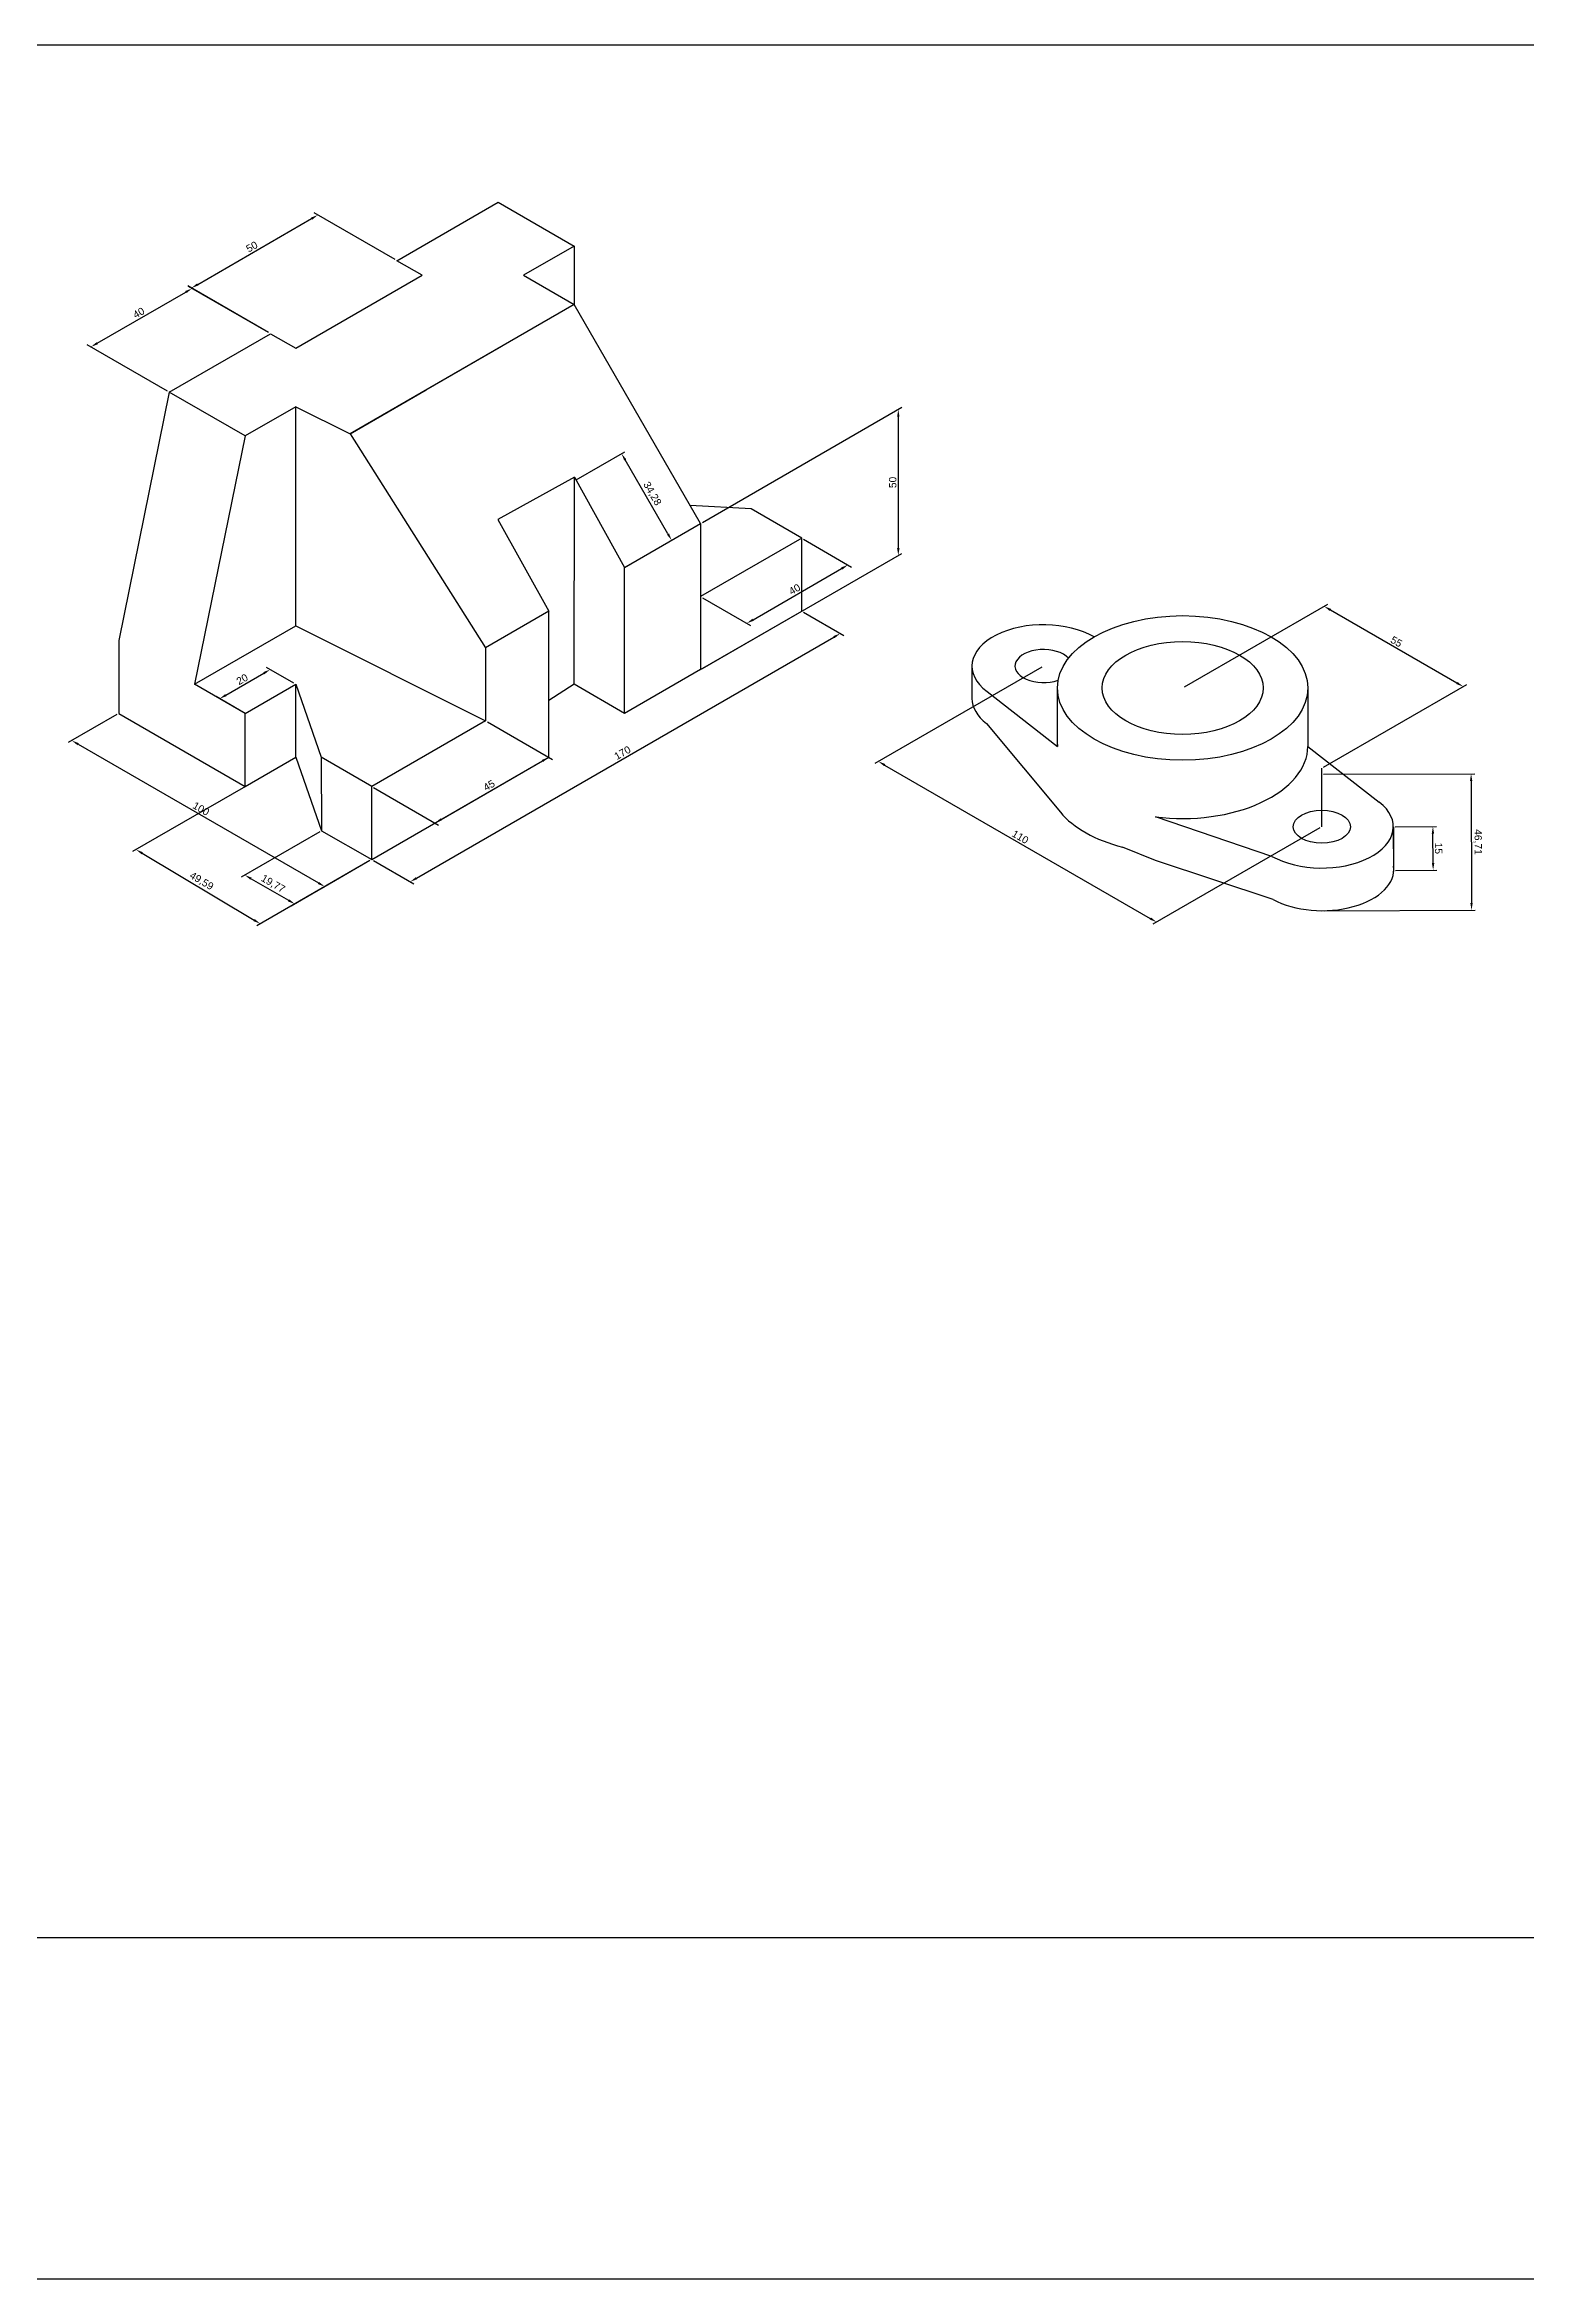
# Model space of a CAD drawing. Header units: millimetres. Extents: x 3767 to 9480, y 1414 to 2179.
# Drawn here: x 8273 to 8780, y 1414 to 2179 of the extents above; entities that cross this region are included whole.
import ezdxf

# ---------------------------------------------------------------- set-up
doc = ezdxf.new("R2010")
doc.units = ezdxf.units.MM
doc.layers.add('COTAS', color=80, linetype='Continuous')
doc.styles.get("Standard").update_dxf_attribs({"font": 'arial.ttf'})
doc.dimstyles.new('ISO-25', dxfattribs={"dimtxt": 2.5, "dimasz": 2.5, "dimexe": 1.25, "dimexo": 0.625, "dimtad": 1, "dimtxsty": 'Standard', "dimcen": 2.5, "dimadec": 0, "dimazin": 0, "dimtfac": 1, "dimtmove": 0, "dimatfit": 3, "dimfxl": 1, "dimarcsym": 0})

# ---------------------------------------------------------------- blocks, each defined once
blk = doc.blocks.new('*D165')
at = {"layer": 'COTAS', "color": 0, "lineweight": -2, "transparency": 16777216}
for p, q in [((8325.03, 2097.1), (8364, 2119.6)), ((8392.61, 2105.58), (8364.91, 2121.57)), ((8349.3, 2080.58), (8321.61, 2096.57))]:
    blk.add_line(p, q, dxfattribs=at)
for points in [[(8363.79, 2119.96), (8364.21, 2119.24), (8366.16, 2120.85)], [(8324.82, 2097.46), (8325.24, 2096.74), (8322.86, 2095.85)]]:
    blk.add_solid(points, dxfattribs=at)
at = {"layer": 'Defpoints', "color": 0, "lineweight": -2, "transparency": 16777216}
for p in [(8366.16, 2120.85), (8393.23, 2105.22), (8349.93, 2080.22)]:
    blk.add_point(p, dxfattribs=at)
at = {"layer": 'COTAS', "color": 0, "lineweight": -2, "transparency": 16777216, "insert": (8343.56, 2109.99), "char_height": 2.5, "attachment_point": 5, "rotation": 30}
blk.add_mtext('50', dxfattribs=at)
blk = doc.blocks.new('*D166')
at = {"layer": 'COTAS', "color": 0, "lineweight": -2, "transparency": 16777216}
for p, q in [((8349.3, 2080.58), (8321.85, 2096.43)), ((8290.62, 2076.96), (8320.93, 2094.46)), ((8314.66, 2060.58), (8287.21, 2076.43))]:
    blk.add_line(p, q, dxfattribs=at)
for points in [[(8320.73, 2094.82), (8321.14, 2094.1), (8323.1, 2095.71)], [(8290.42, 2077.32), (8290.83, 2076.6), (8288.46, 2075.71)]]:
    blk.add_solid(points, dxfattribs=at)
at = {"layer": 'Defpoints', "color": 0, "lineweight": -2, "transparency": 16777216}
for p in [(8323.1, 2095.71), (8349.93, 2080.22), (8315.29, 2060.22)]:
    blk.add_point(p, dxfattribs=at)
at = {"layer": 'COTAS', "color": 0, "lineweight": -2, "transparency": 16777216, "insert": (8304.83, 2087.36), "char_height": 2.5, "attachment_point": 5, "rotation": 30}
blk.add_mtext('40', dxfattribs=at)
blk = doc.blocks.new('*D167')
at = {"layer": 'COTAS', "color": 0, "lineweight": -2, "transparency": 16777216}
for p, q in [((8357.96, 1960.58), (8348.6, 1965.99)), ((8334.69, 1956.52), (8347.68, 1964.02)), ((8340.64, 1950.58), (8331.28, 1955.99))]:
    blk.add_line(p, q, dxfattribs=at)
for points in [[(8347.47, 1964.38), (8347.89, 1963.66), (8349.85, 1965.27)], [(8334.48, 1956.88), (8334.9, 1956.16), (8332.53, 1955.27)]]:
    blk.add_solid(points, dxfattribs=at)
at = {"layer": 'Defpoints', "color": 0, "lineweight": -2, "transparency": 16777216}
for p in [(8349.85, 1965.27), (8358.59, 1960.22), (8341.27, 1950.22)]:
    blk.add_point(p, dxfattribs=at)
at = {"layer": 'COTAS', "color": 0, "lineweight": -2, "transparency": 16777216, "insert": (8340.24, 1961.91), "char_height": 2.5, "attachment_point": 5, "rotation": 30}
blk.add_mtext('20', dxfattribs=at)
blk = doc.blocks.new('*D168')
at = {"layer": 'COTAS', "color": 0, "lineweight": -2, "transparency": 16777216}
for p, q in [((8297.34, 1949.86), (8280.67, 1940.23)), ((8284.08, 1939.7), (8366.35, 1892.2)), ((8383.95, 1899.86), (8367.27, 1890.23))]:
    blk.add_line(p, q, dxfattribs=at)
for points in [[(8284.29, 1940.06), (8283.87, 1939.34), (8281.92, 1940.95)], [(8366.56, 1892.56), (8366.15, 1891.84), (8368.52, 1890.95)]]:
    blk.add_solid(points, dxfattribs=at)
at = {"layer": 'Defpoints', "color": 0, "lineweight": -2, "transparency": 16777216}
for p in [(8297.97, 1950.22), (8384.57, 1900.22), (8368.52, 1890.95)]:
    blk.add_point(p, dxfattribs=at)
at = {"layer": 'COTAS', "color": 0, "lineweight": -2, "transparency": 16777216, "insert": (8326.17, 1917.6), "char_height": 2.5, "attachment_point": 5, "rotation": 330}
blk.add_mtext('100', dxfattribs=at)
blk = doc.blocks.new('*D169')
at = {"layer": 'COTAS', "color": 0, "lineweight": -2, "transparency": 16777216}
for p, q in [((8532.42, 1984.86), (8546.24, 1976.88)), ((8399.93, 1893.85), (8542.83, 1976.35)), ((8385.2, 1899.86), (8399.02, 1891.88))]:
    blk.add_line(p, q, dxfattribs=at)
for points in [[(8542.62, 1976.71), (8543.04, 1975.99), (8544.99, 1977.6)], [(8399.72, 1894.21), (8400.14, 1893.49), (8397.77, 1892.6)]]:
    blk.add_solid(points, dxfattribs=at)
at = {"layer": 'Defpoints', "color": 0, "lineweight": -2, "transparency": 16777216}
for p in [(8531.79, 1985.22), (8544.99, 1977.6), (8384.57, 1900.22)]:
    blk.add_point(p, dxfattribs=at)
at = {"layer": 'COTAS', "color": 0, "lineweight": -2, "transparency": 16777216, "insert": (8470.43, 1936.75), "char_height": 2.5, "attachment_point": 5, "rotation": 30}
blk.add_mtext('170', dxfattribs=at)
blk = doc.blocks.new('*D170')
at = {"layer": 'COTAS', "color": 0, "lineweight": -2, "transparency": 16777216}
for p, q in [((8532.42, 2009.86), (8548.88, 2000.35)), ((8515.16, 1982.33), (8545.47, 1999.83)), ((8497.78, 1989.86), (8514.24, 1980.35))]:
    blk.add_line(p, q, dxfattribs=at)
for points in [[(8545.26, 2000.19), (8545.68, 1999.46), (8547.63, 2001.08)], [(8514.95, 1982.69), (8515.37, 1981.96), (8512.99, 1981.08)]]:
    blk.add_solid(points, dxfattribs=at)
at = {"layer": 'Defpoints', "color": 0, "lineweight": -2, "transparency": 16777216}
for p in [(8531.79, 2010.22), (8547.63, 2001.08), (8497.15, 1990.22)]:
    blk.add_point(p, dxfattribs=at)
at = {"layer": 'COTAS', "color": 0, "lineweight": -2, "transparency": 16777216, "insert": (8529.36, 1992.72), "char_height": 2.5, "attachment_point": 5, "rotation": 30}
blk.add_mtext('40', dxfattribs=at)
blk = doc.blocks.new('*D171')
at = {"layer": 'COTAS', "color": 0, "lineweight": -2, "transparency": 16777216}
for p, q in [((8497.78, 2015.58), (8566.11, 2055.03)), ((8564.86, 2051.81), (8564.86, 2006.81)), ((8497.78, 1965.58), (8566.11, 2005.03))]:
    blk.add_line(p, q, dxfattribs=at)
for points in [[(8564.45, 2051.81), (8565.28, 2051.81), (8564.86, 2054.31)], [(8564.45, 2006.81), (8565.28, 2006.81), (8564.86, 2004.31)]]:
    blk.add_solid(points, dxfattribs=at)
at = {"layer": 'Defpoints', "color": 0, "lineweight": -2, "transparency": 16777216}
for p in [(8497.15, 2015.22), (8564.86, 2004.31), (8497.15, 1965.22)]:
    blk.add_point(p, dxfattribs=at)
at = {"layer": 'COTAS', "color": 0, "lineweight": -2, "transparency": 16777216, "insert": (8562.96, 2029.31), "char_height": 2.5, "attachment_point": 5, "rotation": 90}
blk.add_mtext('50', dxfattribs=at)
blk = doc.blocks.new('*D172')
at = {"layer": 'COTAS', "color": 0, "lineweight": -2, "transparency": 16777216}
for p, q in [((8424.17, 1947.36), (8446.44, 1934.5)), ((8408.39, 1913.97), (8443.03, 1933.97)), ((8385.2, 1924.86), (8407.47, 1912))]:
    blk.add_line(p, q, dxfattribs=at)
for points in [[(8442.82, 1934.33), (8443.24, 1933.61), (8445.19, 1935.22)], [(8408.18, 1914.33), (8408.59, 1913.61), (8406.22, 1912.72)]]:
    blk.add_solid(points, dxfattribs=at)
at = {"layer": 'Defpoints', "color": 0, "lineweight": -2, "transparency": 16777216}
for p in [(8423.54, 1947.72), (8445.19, 1935.22), (8384.57, 1925.22)]:
    blk.add_point(p, dxfattribs=at)
at = {"layer": 'COTAS', "color": 0, "lineweight": -2, "transparency": 16777216, "insert": (8424.76, 1925.61), "char_height": 2.5, "attachment_point": 5, "rotation": 30}
blk.add_mtext('45', dxfattribs=at)
blk = doc.blocks.new('*D173')
at = {"layer": 'COTAS', "color": 0, "lineweight": -2, "transparency": 16777216}
for p, q in [((8454.58, 2030.22), (8471.19, 2039.81)), ((8486, 2011.67), (8471.36, 2037.02)), ((8471.71, 2000.53), (8488.33, 2010.13))]:
    blk.add_line(p, q, dxfattribs=at)
for points in [[(8471.72, 2037.23), (8471, 2036.81), (8470.11, 2039.19)], [(8486.36, 2011.87), (8485.64, 2011.46), (8487.25, 2009.5)]]:
    blk.add_solid(points, dxfattribs=at)
at = {"layer": 'Defpoints', "color": 0, "lineweight": -2, "transparency": 16777216}
for p in [(8470.11, 2039.19), (8454.03, 2029.9), (8471.17, 2000.22)]:
    blk.add_point(p, dxfattribs=at)
at = {"layer": 'COTAS', "color": 0, "lineweight": -2, "transparency": 16777216, "insert": (8480.52, 2025.41), "char_height": 2.5, "attachment_point": 5, "rotation": 300}
blk.add_mtext('34,28', dxfattribs=at)
blk = doc.blocks.new('*D174')
at = {"layer": 'COTAS', "color": 0, "lineweight": -2, "transparency": 16777216}
for p, q in [((8366.82, 1909.74), (8339.88, 1894.19)), ((8383.95, 1899.86), (8357, 1884.3)), ((8343.3, 1893.66), (8356.09, 1886.27))]:
    blk.add_line(p, q, dxfattribs=at)
for points in [[(8343.5, 1894.02), (8343.09, 1893.3), (8341.13, 1894.91)], [(8356.3, 1886.64), (8355.88, 1885.91), (8358.25, 1885.02)]]:
    blk.add_solid(points, dxfattribs=at)
at = {"layer": 'Defpoints', "color": 0, "lineweight": -2, "transparency": 16777216}
for p in [(8367.45, 1910.1), (8384.57, 1900.22), (8358.25, 1885.02)]:
    blk.add_point(p, dxfattribs=at)
at = {"layer": 'COTAS', "color": 0, "lineweight": -2, "transparency": 16777216, "insert": (8350.75, 1891.81), "char_height": 2.5, "attachment_point": 5, "rotation": 330}
blk.add_mtext('19,77', dxfattribs=at)
blk = doc.blocks.new('*D175')
at = {"layer": 'COTAS', "color": 0, "lineweight": -2, "transparency": 16777216}
for p, q in [((8341.37, 1925.28), (8302.65, 1902.92)), ((8306.04, 1902.36), (8344.32, 1879.5)), ((8383.95, 1899.86), (8345.23, 1877.51))]:
    blk.add_line(p, q, dxfattribs=at)
for points in [[(8306.25, 1902.72), (8305.82, 1902), (8303.89, 1903.64)], [(8344.54, 1879.86), (8344.11, 1879.15), (8346.47, 1878.22)]]:
    blk.add_solid(points, dxfattribs=at)
at = {"layer": 'Defpoints', "color": 0, "lineweight": -2, "transparency": 16777216}
for p in [(8341.99, 1925.64), (8384.57, 1900.22), (8346.47, 1878.22)]:
    blk.add_point(p, dxfattribs=at)
at = {"layer": 'COTAS', "color": 0, "lineweight": -2, "transparency": 16777216, "insert": (8326.27, 1892.76), "char_height": 2.5, "attachment_point": 5, "rotation": 329.16717}
blk.add_mtext('49,59', dxfattribs=at)
blk = doc.blocks.new('*D180')
at = {"layer": 'COTAS', "color": 0, "lineweight": -2, "transparency": 16777216}
for p, q in [((8613.95, 1966.1), (8556.78, 1933.09)), ((8560.19, 1932.56), (8651.13, 1880.06)), ((8709.21, 1911.1), (8652.04, 1878.09))]:
    blk.add_line(p, q, dxfattribs=at)
for points in [[(8560.4, 1932.92), (8559.99, 1932.2), (8558.03, 1933.81)], [(8651.34, 1880.42), (8650.92, 1879.7), (8653.29, 1878.81)]]:
    blk.add_solid(points, dxfattribs=at)
at = {"layer": 'Defpoints', "color": 0, "lineweight": -2, "transparency": 16777216}
for p in [(8614.58, 1966.46), (8709.84, 1911.46), (8653.29, 1878.81)]:
    blk.add_point(p, dxfattribs=at)
at = {"layer": 'COTAS', "color": 0, "lineweight": -2, "transparency": 16777216, "insert": (8606.61, 1907.96), "char_height": 2.5, "attachment_point": 5, "rotation": 330}
blk.add_mtext('110', dxfattribs=at)
blk = doc.blocks.new('*D181')
at = {"layer": 'COTAS', "color": 0, "lineweight": -2, "transparency": 16777216}
for p, q in [((8662.83, 1959.32), (8711.88, 1987.63)), ((8712.79, 1985.66), (8756.09, 1960.66)), ((8710.46, 1931.82), (8759.51, 1960.13))]:
    blk.add_line(p, q, dxfattribs=at)
for points in [[(8713, 1986.02), (8712.58, 1985.3), (8710.63, 1986.91)], [(8756.3, 1961.02), (8755.88, 1960.3), (8758.26, 1959.41)]]:
    blk.add_solid(points, dxfattribs=at)
at = {"layer": 'Defpoints', "color": 0, "lineweight": -2, "transparency": 16777216}
for p in [(8662.21, 1958.96), (8758.26, 1959.41), (8709.84, 1931.46)]:
    blk.add_point(p, dxfattribs=at)
at = {"layer": 'COTAS', "color": 0, "lineweight": -2, "transparency": 16777216, "insert": (8735.39, 1974.8), "char_height": 2.5, "attachment_point": 5, "rotation": 330}
blk.add_mtext('55', dxfattribs=at)
blk = doc.blocks.new('*D182')
at = {"layer": 'COTAS', "color": 0, "lineweight": -2, "transparency": 16777216}
for p, q in [((8734.96, 1911.46), (8749.12, 1911.54)), ((8747.95, 1899.04), (8747.89, 1909.03)), ((8735.05, 1896.46), (8749.21, 1896.54))]:
    blk.add_line(p, q, dxfattribs=at)
for points in [[(8748.31, 1909.04), (8747.47, 1909.03), (8747.87, 1911.53)], [(8748.36, 1899.04), (8747.53, 1899.03), (8747.96, 1896.54)]]:
    blk.add_solid(points, dxfattribs=at)
at = {"layer": 'Defpoints', "color": 0, "lineweight": -2, "transparency": 16777216}
for p in [(8734.33, 1911.46), (8747.87, 1911.53), (8734.42, 1896.46)]:
    blk.add_point(p, dxfattribs=at)
at = {"layer": 'COTAS', "color": 0, "lineweight": -2, "transparency": 16777216, "insert": (8749.82, 1904.05), "char_height": 2.5, "attachment_point": 5, "rotation": 270.33302}
blk.add_mtext('15', dxfattribs=at)
blk = doc.blocks.new('*D183')
at = {"layer": 'COTAS', "color": 0, "lineweight": -2, "transparency": 16777216}
for p, q in [((8710.46, 1929.41), (8762.2, 1929.59)), ((8760.96, 1927.09), (8761.11, 1885.37)), ((8710.62, 1882.7), (8762.36, 1882.88))]:
    blk.add_line(p, q, dxfattribs=at)
for points in [[(8761.38, 1927.09), (8760.55, 1927.09), (8760.95, 1929.59)], [(8761.52, 1885.38), (8760.69, 1885.37), (8761.11, 1882.87)]]:
    blk.add_solid(points, dxfattribs=at)
at = {"layer": 'Defpoints', "color": 0, "lineweight": -2, "transparency": 16777216}
for p in [(8709.84, 1929.41), (8710, 1882.7), (8761.11, 1882.87)]:
    blk.add_point(p, dxfattribs=at)
at = {"layer": 'COTAS', "color": 0, "lineweight": -2, "transparency": 16777216, "insert": (8763.16, 1906.24), "char_height": 2.5, "attachment_point": 5, "rotation": 270.19716}
blk.add_mtext('46,71', dxfattribs=at)

msp = doc.modelspace()

# ---------------------------------------------------------------- linework, layer by layer
at = {"lineweight": -2}
for p, q in [((8393.231, 2105.219), (8427.872, 2125.219)), ((8427.872, 2125.219), (8453.852, 2110.219)), ((8401.891, 2100.219), (8393.231, 2105.219)), ((8453.852, 2110.219), (8436.532, 2100.219)), ((8453.852, 2110.219), (8453.852, 2090.219)), ((8358.59, 2075.219), (8401.891, 2100.219)), ((8436.532, 2100.219), (8453.852, 2090.219)), ((8453.852, 2090.219), (8377.227, 2045.979)), ((8497.154, 2015.219), (8453.852, 2090.219)), ((8315.288, 2060.219), (8349.929, 2080.219)), ((8349.929, 2080.219), (8358.59, 2075.219)), ((8403.207, 2060.979), (8429.188, 2075.979)), ((8315.288, 2060.219), (8297.968, 1975.219)), ((8341.269, 2045.219), (8315.288, 2060.219)), ((8377.227, 2045.979), (8403.207, 2060.979)), ((8358.59, 2055.219), (8341.269, 2045.219)), ((8358.59, 1980.219), (8358.59, 2055.219)), ((8358.59, 2055.219), (8377.227, 2045.979)), ((8341.269, 2045.219), (8323.949, 1960.219)), ((8377.227, 2045.979), (8423.541, 1972.719)), ((8454.038, 2031.139), (8427.802, 2016.6)), ((8453.852, 1960.219), (8454.038, 2031.139)), ((8454.038, 2031.139), (8471.173, 2000.219)), ((8514.474, 2020.219), (8493.583, 2021.405)), ((8531.795, 2010.219), (8514.474, 2020.219)), ((8427.802, 2016.6), (8445.192, 1985.219)), ((8471.173, 2000.219), (8497.154, 2015.219)), ((8497.154, 2015.219), (8497.154, 1965.219)), ((8531.795, 2010.219), (8497.154, 1990.219)), ((8531.795, 1985.219), (8531.795, 2010.219)), ((8471.173, 1950.219), (8471.173, 2000.219)), ((8445.192, 1985.219), (8423.541, 1972.719)), ((8445.192, 1935.219), (8445.192, 1985.219)), ((8497.154, 1965.219), (8531.795, 1985.219)), ((8297.968, 1975.219), (8297.968, 1950.219)), ((8323.949, 1960.219), (8358.59, 1980.219)), ((8358.59, 1980.219), (8423.541, 1947.719)), ((8423.541, 1972.719), (8423.541, 1947.719)), ((8590.081, 1966.456), (8590.081, 1955.371)), ((8341.269, 1950.219), (8323.949, 1960.219)), ((8341.269, 1950.219), (8358.59, 1960.219)), ((8358.59, 1960.219), (8367.25, 1935.219)), ((8358.59, 1935.219), (8358.59, 1960.219)), ((8453.852, 1960.219), (8445.192, 1954.716)), ((8471.173, 1950.219), (8453.852, 1960.219)), ((8497.154, 1965.219), (8471.173, 1950.219)), ((8619.328, 1939.009), (8619.341, 1958.956)), ((8705.073, 1958.956), (8705.073, 1938.956)), ((8595.226, 1957.784), (8619.341, 1938.956)), ((8297.968, 1950.219), (8341.269, 1925.219)), ((8341.269, 1925.219), (8341.269, 1950.219)), ((8423.541, 1947.719), (8384.57, 1925.219)), ((8595.086, 1946.804), (8620.353, 1916.389)), ((8619.341, 1939.602), (8619.341, 1938.956)), ((8705.073, 1938.956), (8705.06, 1938.95)), ((8705.073, 1938.956), (8729.531, 1919.866)), ((8341.269, 1925.219), (8358.59, 1935.219)), ((8358.59, 1935.219), (8367.449, 1910.104)), ((8384.57, 1925.219), (8367.25, 1935.219)), ((8367.25, 1935.219), (8367.449, 1910.104)), ((8384.57, 1900.219), (8445.192, 1935.219)), ((8709.838, 1911.456), (8709.838, 1931.456)), ((8384.57, 1900.219), (8384.57, 1925.219)), ((8692.767, 1901.314), (8652.963, 1914.841)), ((8367.449, 1910.104), (8384.57, 1900.219)), ((8734.333, 1911.456), (8734.42, 1896.456)), ((8734.467, 1896.182), (8734.333, 1911.456)), ((8652.963, 1899.841), (8641.604, 1904.474)), ((8693.173, 1886.552), (8652.963, 1899.841)), ((8734.42, 1896.456), (8734.325, 1896.478))]:
    msp.add_line(p, q, dxfattribs=at)
for centre, major_axis, start_param, end_param in [((8614.575, 1966.456), (-24.495, 0), 3.9269908, 6.943276), ((8614.575, 1966.456), (-9.798, 0), 3.6431967, 8.3906698), ((8614.575, 1955.371), (-24.495, 0), 6.2831853, 6.9339177), ((8662.195, 1939.009), (-42.866, 0), 6.2592386, 6.2849485), ((8662.195, 1939.009), (-42.866, 0), 7.6369274, 9.4223904), ((8659.003, 1927.092), (-42.866, 0), 0.4472128, 1.1528267), ((8709.838, 1911.456), (-24.495, 0), 0.7996963, 3.7784749), ((8709.999, 1896.84), (-24.495, 0), 0.813569, 3.223704)]:
    msp.add_ellipse(centre, major_axis=major_axis, ratio=0.5773503, start_param=start_param, end_param=end_param, dxfattribs=at)
for centre, major_axis in [((8662.207, 1958.956), (-42.866, 0)), ((8662.207, 1958.956), (-27.557, 0)), ((8709.838, 1911.456), (-9.798, 0))]:
    msp.add_ellipse(centre, major_axis=major_axis, ratio=0.5773503, dxfattribs=at)
at = {"layer": 'COTAS', "lineweight": -2}
msp.add_line((3766.533, 1531.181), (9479.938, 1531.181), dxfattribs=at)
msp.add_lwpolyline([(3766.533, 2179.148), (9479.938, 2179.148), (9479.938, 1414.231), (3766.533, 1414.231)], close=True, dxfattribs=at)

# ---------------------------------------------------------------- dimensions: what is measured, and where the dimension line sits
for p1, p2, distance, picture, middle in [((8349.929, 2080.219), (8393.231, 2105.219), 27.067, '*D165', (8343.562, 2109.993)), ((8315.288, 2060.219), (8349.929, 2080.219), 26.83, '*D166', (8304.829, 2087.356)), ((8497.154, 2015.219), (8497.154, 1965.219), 67.708, '*D171', (8562.96, 2029.311)), ((8471.173, 2000.219), (8454.034, 2029.904), -18.563, '*D173', (8480.522, 2025.407)), ((8497.154, 1990.219), (8531.795, 2010.219), -15.838, '*D170', (8529.361, 1992.722)), ((8384.57, 1900.219), (8531.795, 1985.219), -13.198, '*D169', (8470.43, 1936.746)), ((8662.207, 1958.956), (8709.838, 1931.456), 48.419, '*D181', (8735.39, 1974.803)), ((8341.269, 1950.219), (8358.59, 1960.219), 8.742, '*D167', (8340.237, 1961.913)), ((8614.575, 1966.456), (8709.838, 1911.456), -56.546, '*D180', (8606.612, 1907.956)), ((8297.968, 1950.219), (8384.57, 1900.219), -16.05, '*D168', (8326.169, 1917.599)), ((8384.57, 1925.219), (8423.541, 1947.719), -21.651, '*D172', (8424.758, 1925.611)), ((8709.838, 1929.411), (8709.999, 1882.698), 51.116, '*D183', (8763.162, 1906.238)), ((8341.99, 1925.635), (8384.57, 1900.219), -38.415, '*D175', (8326.272, 1892.758)), ((8367.449, 1910.104), (8384.57, 1900.219), -26.319, '*D174', (8350.755, 1891.809)), ((8734.42, 1896.456), (8734.333, 1911.456), -13.542, '*D182', (8749.82, 1904.046))]:
    dim = msp.add_aligned_dim(p1=p1, p2=p2, distance=distance, dimstyle='ISO-25', dxfattribs=at)
    dim.commit()
    dim.dimension.update_dxf_attribs({"geometry": picture, "text_midpoint": middle})

doc.saveas('drawing.dxf')
